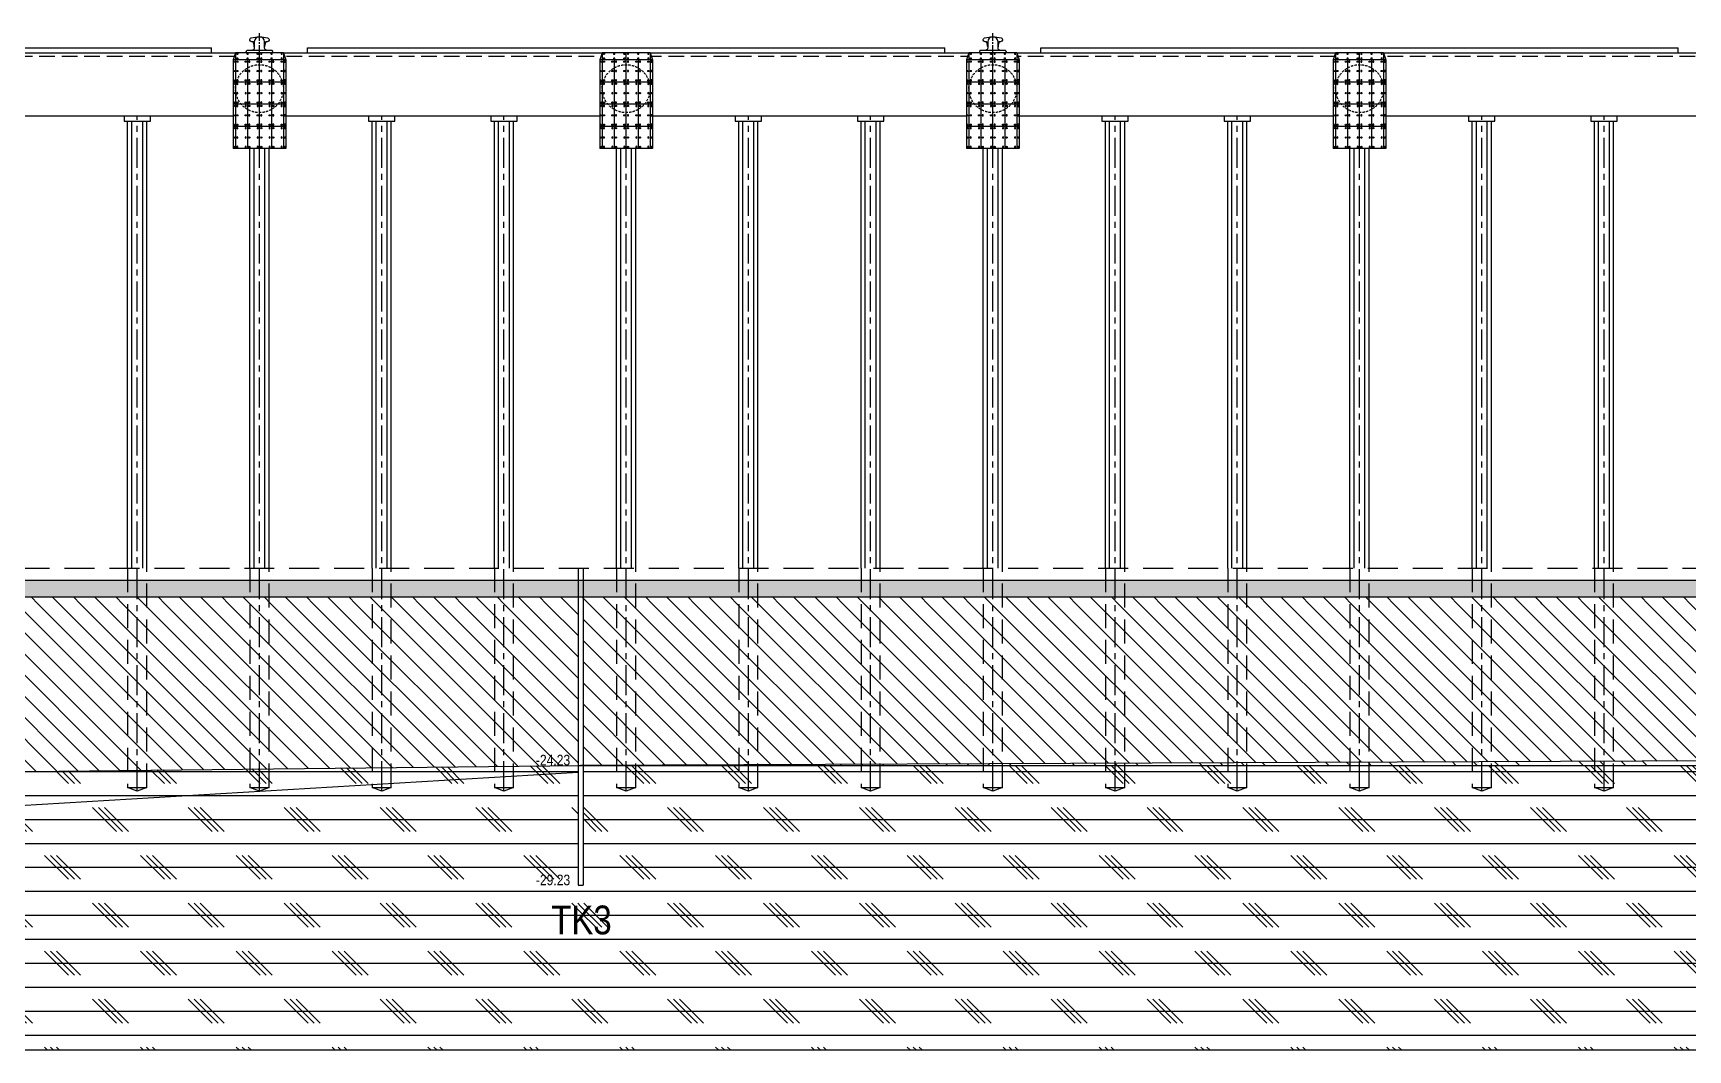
# Model space of a CAD drawing. Extents: x -687 to 870472, y -259 to 162728.
# Drawn here: x 845702 to 852607, y 133438 to 137680 of the extents above; entities that cross this region are included whole.
import ezdxf
from ezdxf.enums import TextEntityAlignment as Align

# ---------------------------------------------------------------- set-up
doc = ezdxf.new("R2010")
doc.units = 0
doc.header["$MEASUREMENT"] = 0
doc.linetypes.add('CENTER', pattern=[2, 1.25, -0.25, 0.25, -0.25])
doc.linetypes.add('HIDDEN', pattern=[0.375, 0.25, -0.125])
doc.layers.get('0').update_dxf_attribs({"color": 6, "linetype": 'CONTINUOUS'})
for name, color, linetype in [('Bulong', 21, 'CONTINUOUS'), ('Dia chat', 8, 'CONTINUOUS'), ('Go chan xe', 150, 'CONTINUOUS'), ('Hatch coc', 9, 'CONTINUOUS'), ('Hidden', 4, 'HIDDEN'), ('J', 7, 'CONTINUOUS'), ('Khuat', 4, 'HIDDEN'), ('Khuat 151', 151, 'HIDDEN'), ('Kich thuoc', 2, 'CONTINUOUS'), ('Net tim', 6, 'CONTINUOUS'), ('Net vang', 8, 'CONTINUOUS'), ('Text', 4, 'CONTINUOUS'), ('Tim', 8, 'CENTER')]:
    doc.layers.add(name, color=color, linetype=linetype)
doc.styles.add('Ten', font='')
doc.styles.get('Ten').set_extended_font_data('.VnArial NarrowH')
pattern_1 = [(0, (0, 0), (0, 100), []), (135, (50, -50), (-200, -200), [141.42136, -141.42136]), (135, (75, -50), (-200, -200), [141.42136, -141.42136]), (135, (100, -50), (-200, -200), [141.42136, -141.42136])]

# ---------------------------------------------------------------- blocks, each defined once
blk = doc.blocks.new('Md bich neo 200T')
at = {"layer": 'Net tim'}
blk.add_lwpolyline([(-52, 0), (-55, 5.5, -0.414214), (-49.5, 11), (49.5, 11, -0.414214), (55, 5.5), (52, 0)], format="xyb", close=True, dxfattribs=at)
for points in [[(-21.5, 24.6, 0.085878), (-24.4, 41.4, 0.317057), (-31, 46), (-32, 46, -0.869214), (-34.2, 61.7, -0.140625), (34.2, 61.7, -0.869214), (32, 46), (31, 46, 0.317057), (24.4, 41.4, 0.085878), (21.5, 24.6)], [(29.5, 11, -0.414214), (21.5, 19), (21.5, 45, 1), (-21.5, 45), (-21.5, 19, -0.414214), (-29.5, 11)]]:
    blk.add_lwpolyline(points, format="xyb", dxfattribs=at)
at = {"layer": 'Tim', "ltscale": 25}
blk.add_line((0, 0), (0, 81.8), dxfattribs=at)
blk = doc.blocks.new('bl1')
at = {"layer": 'Bulong'}
blk.add_ellipse((0, 0), major_axis=(25, 0), ratio=0.894427, dxfattribs=at)
at = {"layer": 'Tim', "ltscale": 2}
for p, q in [((-37, 0), (37, 0)), ((0, 37), (0, -37))]:
    blk.add_line(p, q, dxfattribs=at)
blk = doc.blocks.new('bl2')
at = {"layer": 'Bulong'}
blk.add_circle((0, 0), 25, dxfattribs=at)
at = {"layer": 'Tim', "ltscale": 2}
for p, q in [((-37, 0), (37, 0)), ((0, 37), (0, -37))]:
    blk.add_line(p, q, dxfattribs=at)
blk = doc.blocks.new('Md CSS1600')
blk.add_wipeout([(-100, 0), (-110, -30), (-110, -400), (110, -400), (110, -30), (100, 0)])
at = {"layer": 'Khuat 151', "ltscale": 40}
blk.add_circle((0, -150), 100, dxfattribs=at)
at = {"layer": 'Kich thuoc'}
for p, q in [((-100, 0), (-110, -30)), ((100, 0), (-100, 0)), ((100, 0), (110, -30)), ((-110, -30), (-110, -400)), ((110, -30), (110, -400)), ((110, -400), (-110, -400))]:
    blk.add_line(p, q, dxfattribs=at)
at = {"layer": 'Net vang'}
for p, q in [((-100, 0), (-100, -400)), ((0, -400), (0, 0)), ((100, 0), (100, -400)), ((110, -30), (-110, -30)), ((-50, -30), (-50, -400)), ((50, -30), (50, -400)), ((110, -122.5), (-110, -122.5)), ((110, -215), (-110, -215)), ((110, -307.5), (-110, -307.5))]:
    blk.add_line(p, q, dxfattribs=at)
at = {"layer": 'J', "yscale": 0.1000000000058208, "zscale": 0.1}
for name, p, xscale, rotation in [('bl1', (-105.7, -37.5), 0.1000000000058208, 90), ('bl1', (105.7, -37.5), -0.1000000000058208, 270), ('bl1', (-105.7, -76.5), 0.1000000000058208, 90), ('bl1', (-105.7, -115.5), 0.1000000000058208, 90), ('bl1', (-105.7, -129.5), 0.1000000000058208, 90), ('bl2', (-92.5, -129.5), -0.099999999976717, 180), ('bl2', (-57.5, -129.5), -0.099999999976717, 180), ('bl2', (-42.5, -129.5), 0.099999999976717, 180), ('bl2', (-7.5, -129.5), -0.099999999976717, 180), ('bl2', (7.5, -129.5), 0.099999999976717, 180), ('bl2', (42.5, -129.5), -0.099999999976717, 180), ('bl2', (57.5, -129.5), 0.099999999976717, 180), ('bl2', (92.5, -129.5), -0.099999999976717, 180), ('bl1', (105.7, -76.5), -0.1000000000058208, 270), ('bl1', (105.7, -115.5), -0.1000000000058208, 270), ('bl1', (105.7, -129.5), -0.1000000000058208, 270), ('bl1', (-105.7, -168.5), 0.1000000000058208, 90), ('bl1', (-105.7, -208), 0.1000000000058208, 90), ('bl2', (-92.5, -168.5), -0.099999999976717, 180), ('bl2', (-57.5, -168.5), -0.099999999976717, 180), ('bl2', (-42.5, -168.5), 0.099999999976717, 180), ('bl2', (-7.5, -168.5), -0.099999999976717, 180), ('bl2', (7.5, -168.5), 0.099999999976717, 180), ('bl2', (42.5, -168.5), -0.099999999976717, 180), ('bl2', (57.5, -168.5), 0.099999999976717, 180), ('bl2', (92.5, -168.5), -0.099999999976717, 180), ('bl1', (105.7, -168.5), -0.1000000000058208, 270), ('bl1', (105.7, -208), -0.1000000000058208, 270), ('bl1', (-105.7, -222), 0.1000000000058208, 90), ('bl1', (-105.7, -261.5), 0.1000000000058208, 90), ('bl2', (-92.5, -222), -0.099999999976717, 180), ('bl2', (-57.5, -222), -0.099999999976717, 180), ('bl2', (-42.5, -222), 0.099999999976717, 180), ('bl2', (-7.5, -222), -0.099999999976717, 180), ('bl2', (7.5, -222), 0.099999999976717, 180), ('bl2', (42.5, -222), -0.099999999976717, 180), ('bl2', (57.5, -222), 0.099999999976717, 180), ('bl2', (92.5, -222), -0.099999999976717, 180), ('bl1', (105.7, -222), -0.1000000000058208, 270), ('bl1', (105.7, -261.5), -0.1000000000058208, 270), ('bl1', (-105.7, -300.5), 0.1000000000058208, 90), ('bl1', (-105.7, -314.5), 0.1000000000058208, 90), ('bl2', (-92.5, -314.5), -0.099999999976717, 180), ('bl2', (-57.5, -314.5), -0.099999999976717, 180), ('bl2', (-42.5, -314.5), 0.099999999976717, 180), ('bl2', (-7.5, -314.5), -0.099999999976717, 180), ('bl2', (7.5, -314.5), 0.099999999976717, 180), ('bl2', (42.5, -314.5), -0.099999999976717, 180), ('bl2', (57.5, -314.5), 0.099999999976717, 180), ('bl2', (92.5, -314.5), -0.099999999976717, 180), ('bl1', (105.7, -300.5), -0.1000000000058208, 270), ('bl1', (105.7, -314.5), -0.1000000000058208, 270), ('bl1', (-105.7, -354), 0.1000000000058208, 90), ('bl1', (-105.7, -393), 0.1000000000058208, 90), ('bl2', (-92.5, -354), -0.099999999976717, 180), ('bl2', (-92.5, -393), -0.099999999976717, 180), ('bl2', (-57.5, -354), -0.099999999976717, 180), ('bl2', (-57.5, -393), -0.099999999976717, 180), ('bl2', (-42.5, -354), 0.099999999976717, 180), ('bl2', (-42.5, -393), 0.099999999976717, 180), ('bl2', (-7.5, -354), -0.099999999976717, 180), ('bl2', (-7.5, -393), -0.099999999976717, 180), ('bl2', (7.5, -354), 0.099999999976717, 180), ('bl2', (7.5, -393), 0.099999999976717, 180), ('bl2', (42.5, -354), -0.099999999976717, 180), ('bl2', (42.5, -393), -0.099999999976717, 180), ('bl2', (57.5, -354), 0.099999999976717, 180), ('bl2', (57.5, -393), 0.099999999976717, 180), ('bl2', (92.5, -354), -0.099999999976717, 180), ('bl2', (92.5, -393), -0.099999999976717, 180), ('bl1', (105.7, -354), -0.1000000000058208, 270), ('bl1', (105.7, -393), -0.1000000000058208, 270)]:
    blk.add_blockref(name, p, dxfattribs=dict(at, xscale=xscale, rotation=rotation))
for name, p, xscale in [('bl1', (-92.5, -4.5), 0.099999999976717), ('bl1', (-92.5, -24.2), 0.099999999976717), ('bl2', (-92.5, -37.5), 0.099999999976717), ('bl2', (-57.5, -37.5), 0.099999999976717), ('bl1', (-50, -4.5), 0.099999999976717), ('bl1', (-50, -24.2), 0.099999999976717), ('bl2', (-42.5, -37.5), -0.099999999976717), ('bl1', (-7.5, -4.5), 0.099999999976717), ('bl1', (-7.5, -24.2), 0.099999999976717), ('bl2', (-7.5, -37.5), 0.099999999976717), ('bl1', (7.5, -4.5), -0.099999999976717), ('bl1', (7.5, -24.2), -0.099999999976717), ('bl2', (7.5, -37.5), -0.099999999976717), ('bl2', (42.5, -37.5), 0.099999999976717), ('bl1', (50, -4.5), -0.099999999976717), ('bl1', (50, -24.2), -0.099999999976717), ('bl2', (57.5, -37.5), -0.099999999976717), ('bl1', (92.5, -4.5), -0.099999999976717), ('bl1', (92.5, -24.2), -0.099999999976717), ('bl2', (92.5, -37.5), 0.099999999976717), ('bl2', (-92.5, -76.5), 0.099999999976717), ('bl2', (-92.5, -115.5), 0.099999999976717), ('bl2', (-57.5, -76.5), 0.099999999976717), ('bl2', (-57.5, -115.5), 0.099999999976717), ('bl2', (-42.5, -76.5), -0.099999999976717), ('bl2', (-42.5, -115.5), -0.099999999976717), ('bl2', (-7.5, -76.5), 0.099999999976717), ('bl2', (-7.5, -115.5), 0.099999999976717), ('bl2', (7.5, -76.5), -0.099999999976717), ('bl2', (7.5, -115.5), -0.099999999976717), ('bl2', (42.5, -76.5), 0.099999999976717), ('bl2', (42.5, -115.5), 0.099999999976717), ('bl2', (57.5, -76.5), -0.099999999976717), ('bl2', (57.5, -115.5), -0.099999999976717), ('bl2', (92.5, -76.5), 0.099999999976717), ('bl2', (92.5, -115.5), 0.099999999976717), ('bl2', (-92.5, -208), 0.099999999976717), ('bl2', (-57.5, -208), 0.099999999976717), ('bl2', (-42.5, -208), -0.099999999976717), ('bl2', (-7.5, -208), 0.099999999976717), ('bl2', (7.5, -208), -0.099999999976717), ('bl2', (42.5, -208), 0.099999999976717), ('bl2', (57.5, -208), -0.099999999976717), ('bl2', (92.5, -208), 0.099999999976717), ('bl2', (-92.5, -261.5), 0.099999999976717), ('bl2', (-57.5, -261.5), 0.099999999976717), ('bl2', (-42.5, -261.5), -0.099999999976717), ('bl2', (-7.5, -261.5), 0.099999999976717), ('bl2', (7.5, -261.5), -0.099999999976717), ('bl2', (42.5, -261.5), 0.099999999976717), ('bl2', (57.5, -261.5), -0.099999999976717), ('bl2', (92.5, -261.5), 0.099999999976717), ('bl2', (-92.5, -300.5), 0.099999999976717), ('bl2', (-57.5, -300.5), 0.099999999976717), ('bl2', (-42.5, -300.5), -0.099999999976717), ('bl2', (-7.5, -300.5), 0.099999999976717), ('bl2', (7.5, -300.5), -0.099999999976717), ('bl2', (42.5, -300.5), 0.099999999976717), ('bl2', (57.5, -300.5), -0.099999999976717), ('bl2', (92.5, -300.5), 0.099999999976717)]:
    blk.add_blockref(name, p, dxfattribs=dict(at, xscale=xscale))
blk = doc.blocks.new('A$C224320A3')
for p, q in [((140, -1885), (140, -20)), ((220, -1885), (220, -20))]:
    blk.add_line(p, q)
blk.add_lwpolyline([(125, 0), (125, -20), (235, -20), (235, 0)])
at = {"linetype": 'HIDDEN', "ltscale": 400}
for points in [[(140, -1885), (140, -2800), (220, -2800), (220, -1885)], [(140, -2800), (220, -2800), (180, -2815), (140, -2800)]]:
    blk.add_lwpolyline(points, dxfattribs=at)
at = {"layer": 'Hatch coc'}
for p, q in [((157.3, -1885), (157.3, -20)), ((202.7, -1885), (202.7, -20))]:
    blk.add_line(p, q, dxfattribs=at)
at = {"layer": 'Tim', "ltscale": 100}
blk.add_line((180, -2815), (180, 0), dxfattribs=at)

msp = doc.modelspace()

# ---------------------------------------------------------------- hatches: boundary and pattern name
at = {"layer": 'Dia chat'}
h = msp.add_hatch(dxfattribs=at)
h.set_pattern_fill('GRAVEL', color=256, scale=250, style=0)
h.set_pattern_definition([(228.0128, (50123.629, 250), (-1999.99955804, -2250.0003354), [33.634, -3329.772]), (184.9697, (50101.129, 225), (3000.00026288, 249.99782675), [57.717, -5713.98125]), (132.5104, (50043.629, 220), (2499.9976796, -2750.00216847), [40.697, -4029.008]), (267.2737, (49946.129, 157.5), (249.99900443, 5000.00007374), [52.5595, -5203.3895]), (292.8337, (49943.629, 105), (-1250.00247636, 2999.99910294), [51.53875, -5102.34325]), (357.2737, (49963.629, 57.5), (-5000.00007374, 249.99900443), [52.5595, -5203.3895]), (37.6942, (50016.129, 55), (-3250.0018364, -2499.99760129), [69.50725, -6881.21225]), (72.2553, (50071.129, 97.5), (1750.00269068, 5499.99905781), [65.622, -6496.58025]), (121.4296, (50091.129, 160), (-2000.00205854, 3249.99875912), [52.7375, -5221.01825]), (175.2364, (50063.63, 205), (2750.0002366, -249.99788317), [60.208, -2950.19075]), (222.3974, (50003.629, 210), (-3000.00183777, -2749.9980205), [77.862, -7708.34375]), (138.8141, (50193.63, 155), (-1750.0007367, 1499.99932834), [26.57525, -2630.961]), (171.4692, (50173.629, 172.5), (3249.9995712, -500.00197751), [50.55925, -5005.37775]), (225, (50123.63, 180), (-3e-14, -250.000077), [35.35525, -318.198]), (203.1986, (50106.13, 210), (1249.9999327, 500.0003313), [19.0395, -1884.90375]), (291.8014, (50088.63, 202.5), (-249.9999776, 750.0000683), [26.92575, -1319.3655]), (30.9638, (50098.63, 177.5), (749.9995056, 500.0006209), [43.73225, -1414.00575]), (161.5651, (50136.13, 200), (500.000109, -249.999601), [31.62275, -758.94675]), (16.3895, (49943.629, 202.5), (2500.0005496, 749.99817745), [44.3, -4385.71125]), (70.3462, (49986.129, 215), (-999.99881184, -2750.0005339), [37.16525, -3679.352]), (293.1986, (50136.13, 250), (-500.0003313, 1249.9999327), [38.07875, -1865.8645]), (343.6105, (50151.129, 215), (-2500.0005496, 749.99817745), [44.3, -4385.71125]), (339.444, (49943.63, 47.5), (-1250.0004611, 499.9989991), [42.72, -2093.281]), (294.7751, (49983.629, 32.5), (-1249.9980473, 2750.00085546), [35.7945, -3543.66075]), (66.8014, (50138.63, 0), (500.0003313, 1249.9999327), [38.07875, -1865.8645]), (17.354, (50153.629, 35), (-3250.00050477, -999.99862556), [41.90775, -4148.856]), (69.444, (50016.13, 0), (-499.9989991, -1250.0004611), [21.36, -2114.641]), (101.3099, (50123.63, 0), (-249.999408, 1000.000188), [12.7475, -1262.00725]), (165.9638, (50121.13, 12.5), (750.0001365, -249.9995143), [51.53875, -979.2375]), (186.009, (50071.129, 25), (2499.99993773, 249.99982937), [47.7625, -4728.48075]), (303.6901, (50098.63, 155), (-250.0003336, 499.9998894), [36.0555, -865.33225]), (353.1572, (50118.629, 125), (4249.99984137, -500.00199948), [62.9485, -6231.89075]), (60.9454, (50181.13, 117.5), (-1000.0000068, -1750.00009614), [25.739, -2548.1685]), (90, (50193.63, 140), (-250, 250), [15, -235]), (120.2564, (50066.129, 32.5), (999.9987217, -1750.00061396), [34.731, -3438.38]), (48.0128, (50048.629, 62.5), (1999.99955804, 2250.0003354), [67.268, -3296.138]), (0, (50093.63, 112.5), (250, 250), [65, -185]), (325.3048, (50158.629, 112.5), (-2499.99856475, 1750.0021524), [39.5285, -3913.3185]), (254.0546, (50191.13, 90), (-249.9999723, -1000.0000317), [36.4005, -1783.627]), (207.646, (50181.129, 55), (-4749.9989518, -2500.00192829), [59.26625, -5867.3685]), (175.4261, (50128.629, 27.5), (-3250.00013958, 249.99870029), [62.69975, -6207.2685])])
h.paths.add_polyline_path([(845750.6, 135398.5), (839507.7, 135398.5), (839507.7, 135328.5), (845750.6, 135328.5)])
h = msp.add_hatch(dxfattribs=at)
h.set_pattern_fill('GRAVEL', color=256, scale=250, style=0)
h.set_pattern_definition([(228.0128, (56366.583, 250), (-1999.99955804, -2250.0003354), [33.634, -3329.772]), (184.9697, (56344.083, 225), (3000.00026288, 249.99782675), [57.717, -5713.98125]), (132.5104, (56286.583, 220), (2499.9976796, -2750.00216847), [40.697, -4029.008]), (267.2737, (56189.083, 157.5), (249.99900443, 5000.00007374), [52.5595, -5203.3895]), (292.8337, (56186.583, 105), (-1250.00247636, 2999.99910294), [51.53875, -5102.34325]), (357.2737, (56206.583, 57.5), (-5000.00007374, 249.99900443), [52.5595, -5203.3895]), (37.6942, (56259.083, 55), (-3250.0018364, -2499.99760129), [69.50725, -6881.21225]), (72.2553, (56314.083, 97.5), (1750.00269068, 5499.99905781), [65.622, -6496.58025]), (121.4296, (56334.083, 160), (-2000.00205854, 3249.99875912), [52.7375, -5221.01825]), (175.2364, (56306.583, 205), (2750.0002366, -249.99788317), [60.208, -2950.19075]), (222.3974, (56246.583, 210), (-3000.00183777, -2749.9980205), [77.862, -7708.34375]), (138.8141, (56436.583, 155), (-1750.0007367, 1499.99932834), [26.57525, -2630.961]), (171.4692, (56416.583, 172.5), (3249.9995712, -500.00197751), [50.55925, -5005.37775]), (225, (56366.58, 180), (-3e-14, -250.000077), [35.35525, -318.198]), (203.1986, (56349.083, 210), (1249.9999327, 500.0003313), [19.0395, -1884.90375]), (291.8014, (56331.583, 202.5), (-249.9999776, 750.0000683), [26.92575, -1319.3655]), (30.9638, (56341.583, 177.5), (749.9995056, 500.0006209), [43.73225, -1414.00575]), (161.5651, (56379.08, 200), (500.000109, -249.999601), [31.62275, -758.94675]), (16.3895, (56186.583, 202.5), (2500.0005496, 749.99817745), [44.3, -4385.71125]), (70.3462, (56229.083, 215), (-999.99881184, -2750.0005339), [37.16525, -3679.352]), (293.1986, (56379.083, 250), (-500.0003313, 1249.9999327), [38.07875, -1865.8645]), (343.6105, (56394.083, 215), (-2500.0005496, 749.99817745), [44.3, -4385.71125]), (339.444, (56186.583, 47.5), (-1250.0004611, 499.9989991), [42.72, -2093.281]), (294.7751, (56226.583, 32.5), (-1249.9980473, 2750.00085546), [35.7945, -3543.66075]), (66.8014, (56381.583, 0), (500.0003313, 1249.9999327), [38.07875, -1865.8645]), (17.354, (56396.583, 35), (-3250.00050477, -999.99862556), [41.90775, -4148.856]), (69.444, (56259.083, 0), (-499.9989991, -1250.0004611), [21.36, -2114.641]), (101.3099, (56366.583, 0), (-249.999408, 1000.000188), [12.7475, -1262.00725]), (165.9638, (56364.08, 12.5), (750.0001365, -249.9995143), [51.53875, -979.2375]), (186.009, (56314.083, 25), (2499.99993773, 249.99982937), [47.7625, -4728.48075]), (303.6901, (56341.58, 155), (-250.0003336, 499.9998894), [36.0555, -865.33225]), (353.1572, (56361.583, 125), (4249.99984137, -500.00199948), [62.9485, -6231.89075]), (60.9454, (56424.083, 117.5), (-1000.0000068, -1750.00009614), [25.739, -2548.1685]), (90, (56436.58, 140), (-250, 250), [15, -235]), (120.2564, (56309.083, 32.5), (999.9987217, -1750.00061396), [34.731, -3438.38]), (48.0128, (56291.583, 62.5), (1999.99955804, 2250.0003354), [67.268, -3296.138]), (0, (56336.58, 112.5), (250, 250), [65, -185]), (325.3048, (56401.583, 112.5), (-2499.99856475, 1750.0021524), [39.5285, -3913.3185]), (254.0546, (56434.083, 90), (-249.9999723, -1000.0000317), [36.4005, -1783.627]), (207.646, (56424.083, 55), (-4749.9989518, -2500.00192829), [59.26625, -5867.3685]), (175.4261, (56371.583, 27.5), (-3250.00013958, 249.99870029), [62.69975, -6207.2685])])
h.paths.add_polyline_path([(851993.6, 135398.5), (845750.6, 135398.5), (845750.6, 135328.5), (851993.6, 135328.5)])
h = msp.add_hatch(dxfattribs=at)
h.set_pattern_fill('GRAVEL', color=256, scale=250, style=0)
h.set_pattern_definition([(228.0128, (62609.536, 250), (-1999.99955804, -2250.0003354), [33.634, -3329.772]), (184.9697, (62587.036, 225), (3000.00026288, 249.99782675), [57.717, -5713.98125]), (132.5104, (62529.536, 220), (2499.9976796, -2750.00216847), [40.697, -4029.008]), (267.2737, (62432.036, 157.5), (249.99900443, 5000.00007374), [52.5595, -5203.3895]), (292.8337, (62429.536, 105), (-1250.00247636, 2999.99910294), [51.53875, -5102.34325]), (357.2737, (62449.536, 57.5), (-5000.00007374, 249.99900443), [52.5595, -5203.3895]), (37.6942, (62502.036, 55), (-3250.0018364, -2499.99760129), [69.50725, -6881.21225]), (72.2553, (62557.036, 97.5), (1750.00269068, 5499.99905781), [65.622, -6496.58025]), (121.4296, (62577.036, 160), (-2000.00205854, 3249.99875912), [52.7375, -5221.01825]), (175.2364, (62549.536, 205), (2750.0002366, -249.99788317), [60.208, -2950.19075]), (222.3974, (62489.536, 210), (-3000.00183777, -2749.9980205), [77.862, -7708.34375]), (138.8141, (62679.536, 155), (-1750.0007367, 1499.99932834), [26.57525, -2630.961]), (171.4692, (62659.536, 172.5), (3249.9995712, -500.00197751), [50.55925, -5005.37775]), (225, (62609.54, 180), (-3e-14, -250.000077), [35.35525, -318.198]), (203.1986, (62592.036, 210), (1249.9999327, 500.0003313), [19.0395, -1884.90375]), (291.8014, (62574.536, 202.5), (-249.9999776, 750.0000683), [26.92575, -1319.3655]), (30.9638, (62584.536, 177.5), (749.9995056, 500.0006209), [43.73225, -1414.00575]), (161.5651, (62622.04, 200), (500.000109, -249.999601), [31.62275, -758.94675]), (16.3895, (62429.536, 202.5), (2500.0005496, 749.99817745), [44.3, -4385.71125]), (70.3462, (62472.036, 215), (-999.99881184, -2750.0005339), [37.16525, -3679.352]), (293.1986, (62622.036, 250), (-500.0003313, 1249.9999327), [38.07875, -1865.8645]), (343.6105, (62637.036, 215), (-2500.0005496, 749.99817745), [44.3, -4385.71125]), (339.444, (62429.536, 47.5), (-1250.0004611, 499.9989991), [42.72, -2093.281]), (294.7751, (62469.536, 32.5), (-1249.9980473, 2750.00085546), [35.7945, -3543.66075]), (66.8014, (62624.536, 0), (500.0003313, 1249.9999327), [38.07875, -1865.8645]), (17.354, (62639.536, 35), (-3250.00050477, -999.99862556), [41.90775, -4148.856]), (69.444, (62502.036, 0), (-499.9989991, -1250.0004611), [21.36, -2114.641]), (101.3099, (62609.536, 0), (-249.999408, 1000.000188), [12.7475, -1262.00725]), (165.9638, (62607.036, 12.5), (750.0001365, -249.9995143), [51.53875, -979.2375]), (186.009, (62557.036, 25), (2499.99993773, 249.99982937), [47.7625, -4728.48075]), (303.6901, (62584.536, 155), (-250.0003336, 499.9998894), [36.0555, -865.33225]), (353.1572, (62604.536, 125), (4249.99984137, -500.00199948), [62.9485, -6231.89075]), (60.9454, (62667.036, 117.5), (-1000.0000068, -1750.00009614), [25.739, -2548.1685]), (90, (62679.54, 140), (-250, 250), [15, -235]), (120.2564, (62552.036, 32.5), (999.9987217, -1750.00061396), [34.731, -3438.38]), (48.0128, (62534.536, 62.5), (1999.99955804, 2250.0003354), [67.268, -3296.138]), (0, (62579.54, 112.5), (250, 250), [65, -185]), (325.3048, (62644.536, 112.5), (-2499.99856475, 1750.0021524), [39.5285, -3913.3185]), (254.0546, (62677.036, 90), (-249.9999723, -1000.0000317), [36.4005, -1783.627]), (207.646, (62667.036, 55), (-4749.9989518, -2500.00192829), [59.26625, -5867.3685]), (175.4261, (62614.536, 27.5), (-3250.00013958, 249.99870029), [62.69975, -6207.2685])])
h.paths.add_polyline_path([(858236.5, 135398.5), (851993.6, 135398.5), (851993.6, 135328.5), (858236.5, 135328.5)])
h = msp.add_hatch(dxfattribs=at)
h.set_pattern_fill('ANSI31', color=256, scale=500, angle=90, style=0)
h.paths.add_polyline_path([(845750.6, 135328.5), (839507.7, 135328.5), (839507.7, 135298.5), (845750.6, 135298.5)])
h = msp.add_hatch(dxfattribs=at)
h.set_pattern_fill('ANSI31', color=256, scale=500, angle=90, style=0)
h.paths.add_polyline_path([(847977, 135298.5), (842220.7, 135298.5), (842220.7, 134562.4), (847977, 134625.4)])
h.paths.add_polyline_path([(844043.2, 135174.1, -1), (844236.2, 135174.1, -1)], flags=16)
h.paths.add_polyline_path([(844082.3, 135097.5), (844197.1, 135097.5), (844197.1, 135250.7), (844082.3, 135250.7)], flags=8)
h.paths.add_polyline_path([(847789.2, 134613.5), (847954.7, 134613.5), (847954.7, 134680.9), (847789.2, 134680.9)], flags=25)
h = msp.add_hatch(dxfattribs=at)
h.set_pattern_fill('ANSI31', color=256, scale=500, angle=90, style=0)
h.paths.add_polyline_path([(851993.6, 135328.5), (845750.6, 135328.5), (845750.6, 135298.5), (851993.6, 135298.5)])
h = msp.add_hatch(dxfattribs=at)
h.set_pattern_fill('ANSI31', color=256, scale=500, angle=90, style=0)
h.paths.add_polyline_path([(857977, 135298.5), (847997, 135298.5), (847997, 134625.5), (857977, 134664.5)])
h.paths.add_polyline_path([(852973.2, 135174.1, -1), (853166.3, 135174.1, -1)], flags=16)
h.paths.add_polyline_path([(853012.3, 135097.5), (853127.1, 135097.5), (853127.1, 135250.7), (853012.3, 135250.7)], flags=8)
h.paths.add_polyline_path([(857789.4, 134652.5), (857954.8, 134652.5), (857954.8, 134719.9), (857789.4, 134719.9)], flags=25)
h = msp.add_hatch(dxfattribs=at)
h.set_pattern_fill('ANSI31', color=256, scale=500, angle=90, style=0)
h.paths.add_polyline_path([(858236.5, 135328.5), (851993.6, 135328.5), (851993.6, 135298.5), (858236.5, 135298.5)])
h = msp.add_hatch(dxfattribs=at)
h.set_pattern_fill('ANSI34', color=256, scale=500, style=0)
h.set_pattern_definition([(135, (876108.85, 197924.82), (265.165, 265.165), []), (135, (876020.46, 197924.82), (265.165, 265.165), []), (135, (875932.07, 197924.82), (265.165, 265.165), []), (135, (875843.7, 197924.82), (265.165, 265.165), [])])
h.paths.add_polyline_path([(857977, 134664.5), (857977, 134624.5), (847987, 134625.5)])
h.paths.add_polyline_path([(857950.7, 134652.5), (857785.3, 134652.5), (857785.3, 134719.9), (857950.7, 134719.9)], flags=9)
h.paths.add_polyline_path([(857950.5, 134548.8), (857785.5, 134548.8), (857785.5, 134615.1), (857950.5, 134615.1)], flags=9)
h = msp.add_hatch(dxfattribs=at)
h.set_pattern_fill('CORK', color=256, scale=800, style=0)
h.set_pattern_definition(pattern_1)
h.paths.add_polyline_path([(847987, 134125.5), (847977, 134125.5), (847977, 134625.4), (836377, 134498.5), (835949, 134494), (835949, 133878.5), (835939, 133878.5), (835939, 133438.5), (847987, 133438.5)])
h.paths.add_polyline_path([(844043.2, 133996.5, -1), (844236.2, 133996.5, -1)], flags=16)
h.paths.add_polyline_path([(844050.9, 133921.2), (844228.5, 133921.2), (844228.5, 134071.8), (844050.9, 134071.8)], flags=24)
h.paths.add_polyline_path([(835792.4, 133655.9), (836104.8, 133655.9), (836104.8, 133836.6), (835792.4, 133836.6)], flags=9)
h.paths.add_polyline_path([(847833.9, 133887.9), (848147.3, 133887.9), (848147.3, 134071.8), (847833.9, 134071.8)], flags=9)
h.paths.add_polyline_path([(847789.2, 134613.5), (847954.7, 134613.5), (847954.7, 134680.9), (847789.2, 134680.9)], flags=9)
h.paths.add_polyline_path([(847789.2, 134113.5), (847954.7, 134113.5), (847954.7, 134180.9), (847789.2, 134180.9)], flags=24)
h = msp.add_hatch(dxfattribs=at)
h.set_pattern_fill('CORK', color=256, scale=800, style=0)
h.set_pattern_definition(pattern_1)
h.paths.add_polyline_path([(857987, 134134.5), (857977, 134134.5), (857977, 134624.5), (847997, 134625.5), (847997, 134125.5), (847987, 134125.5), (847987, 133438.5), (857987, 133438.5)])
h.paths.add_polyline_path([(852973.2, 133978.2, -1), (853166.3, 133978.2, -1)], flags=16)
h.paths.add_polyline_path([(852980.9, 133902.9), (853158.5, 133902.9), (853158.5, 134053.5), (852980.9, 134053.5)], flags=24)
h.paths.add_polyline_path([(847833.9, 133887.9), (848147.3, 133887.9), (848147.3, 134071.8), (847833.9, 134071.8)], flags=9)
h.paths.add_polyline_path([(857834.8, 133898.7), (858147.2, 133898.7), (858147.2, 134079.4), (857834.8, 134079.4)], flags=9)
h.paths.add_polyline_path([(857789.6, 134548.8), (857954.6, 134548.8), (857954.6, 134615.1), (857789.6, 134615.1)], flags=24)
h.paths.add_polyline_path([(857789.4, 134122.5), (857954.8, 134122.5), (857954.8, 134189.9), (857789.4, 134189.9)], flags=24)

# ---------------------------------------------------------------- linework, layer by layer
for p, q in [((845447, 137598.5), (852947, 137598.5)), ((852947, 137333.5), (845447, 137333.5))]:
    msp.add_line(p, q)
for p, q in [((792954, 135398.5), (865157.6, 135398.5)), ((792937.8, 135328.5), (864947, 135328.5)), ((857987, 134664.5), (847987, 134625.5)), ((835949, 133878.5), (847977, 134597.1)), ((836377, 134498.5), (847987, 134625.5)), ((847987, 134625.5), (857987, 134624.5)), ((789564, 133438.5), (869070.8, 133438.5))]:
    msp.add_line(p, q, dxfattribs=at)
at = {"layer": 'Go chan xe'}
for p, q in [((845447, 137618.5), (846447, 137618.5)), ((846447, 137598.5), (846447, 137618.5)), ((846847, 137618.5), (849507, 137618.5)), ((846847, 137598.5), (846847, 137618.5)), ((849507, 137598.5), (849507, 137618.5)), ((849907, 137618.5), (852067, 137618.5)), ((849907, 137598.5), (849907, 137618.5)), ((852067, 137618.5), (852567, 137618.5)), ((852567, 137598.5), (852567, 137618.5))]:
    msp.add_line(p, q, dxfattribs=at)
at = {"layer": 'Hidden', "color": 8, "ltscale": 500}
msp.add_line((792958.9, 135448.5), (865246.9, 135448.5), dxfattribs=at)
at = {"layer": 'Khuat 151', "ltscale": 250}
for p in [(792947, 137583.5), (792947, 137583.5), (792950.1, 137583.5)]:
    msp.add_line(p, (867947, 137583.5), dxfattribs=at)
at = {"layer": 'Kich thuoc'}
for p, q in [((847977, 135448.5), (847977, 134125.5)), ((847997, 135448.5), (847997, 134125.5)), ((847977, 134625.5), (847997, 134625.5)), ((847977, 134125.5), (847997, 134125.5))]:
    msp.add_line(p, q, dxfattribs=at)

# ---------------------------------------------------------------- block references
for p in [(845957, 137333.5), (846467, 137333.5), (846977, 137333.5), (847487, 137333.5), (847997, 137333.5), (848507, 137333.5), (849017, 137333.5), (849527, 137333.5), (850037, 137333.5), (850547, 137333.5), (851057, 137333.5), (851567, 137333.5), (852077, 137333.5)]:
    msp.add_blockref('A$C224320A3', p)
at = {"layer": 'Net tim'}
for p in [(846647, 137598.5), (849707, 137598.5)]:
    msp.add_blockref('Md bich neo 200T', p, dxfattribs=at)

# ---------------------------------------------------------------- texts
at = {"layer": 'Text', "style": 'Ten'}
for s, p in [('-24.23', (847800.5, 134625.5)), ('-29.23', (847800.5, 134125.5))]:
    msp.add_text(s, height=44, dxfattribs=at).set_placement(p)
msp.add_text('TK3', height=120, dxfattribs=at).set_placement((847990.6, 133920.6), align=Align.CENTER)

# ---------------------------------------------------------------- next in the draw order: block references
at = {"layer": 'Khuat'}
for p in [(846647, 137598.5), (848177, 137598.5), (849707, 137598.5), (851237, 137598.5)]:
    msp.add_blockref('Md CSS1600', p, dxfattribs=at)

doc.saveas('drawing.dxf')
